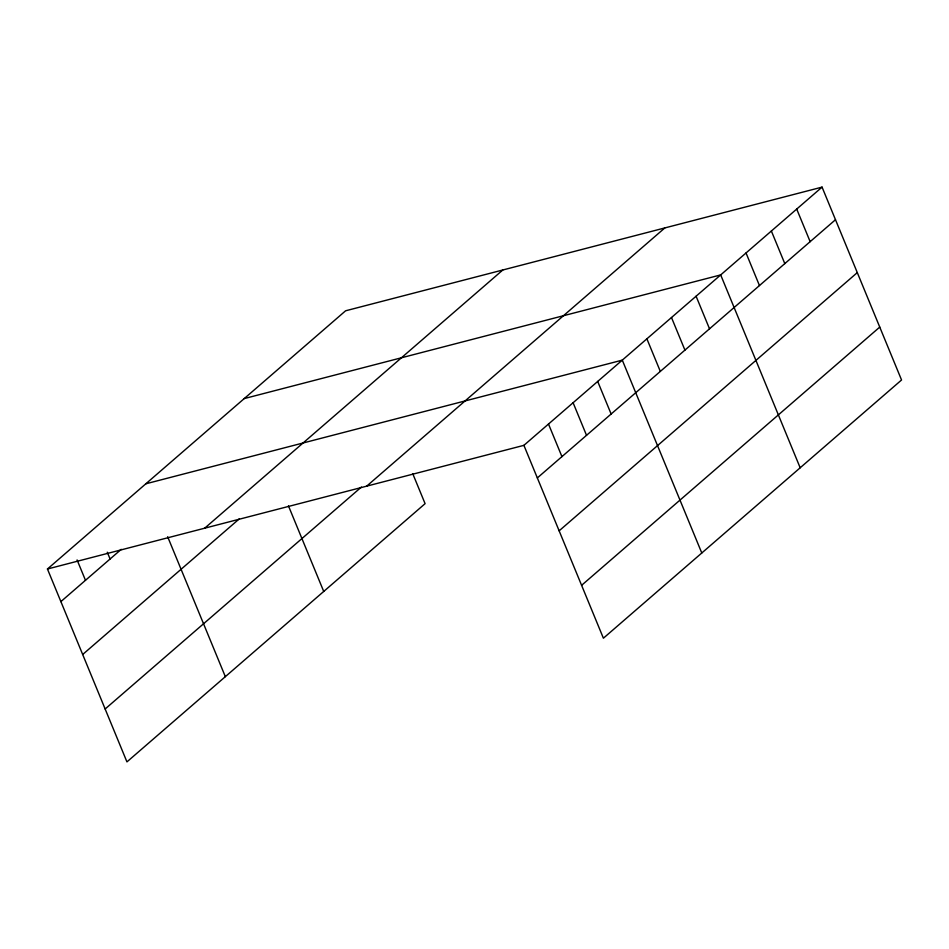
<?xml version="1.0" encoding="UTF-8"?>
<svg xmlns="http://www.w3.org/2000/svg" width="949" height="949" viewBox="0 0 949 949"><rect width="100%" height="100%" fill="white"/><g stroke="black" fill="none" stroke-linecap="round" stroke-linejoin="round"><path stroke-width="1.42" d="M412.803 473.824L425.093 503.658L126.941 761.881L47.45 569.009L345.602 310.798L822.059 187.119L901.55 379.991L603.398 638.202L523.907 445.342L822.059 187.119M60.878 601.607L121.258 549.317M204.676 528.202L502.828 269.979M82.682 654.49L239.219 518.925M105.149 708.986L361.427 487.039M366.67 486.149L664.822 227.938M537.336 477.928L835.488 219.717M559.139 530.823L857.291 272.612M581.595 585.319L879.747 327.097M244.225 398.592L720.682 274.913L800.173 467.786M145.838 483.8L622.295 360.134L701.786 552.994M47.45 569.009L523.907 445.342M796.709 209.077L810.149 241.663M771.371 231.022L784.799 263.608M746.033 252.968L759.461 285.566M696.091 296.218L709.52 328.817M671.489 317.524L684.929 350.11M646.886 338.829L660.326 371.415M597.692 381.427L611.132 414.025M573.101 402.732L586.529 435.33M548.498 424.037L561.938 456.623M288.449 505.864L323.728 591.452M167.653 536.731L225.34 676.661M107.284 552.211L110.084 558.997M77.083 559.934L85.481 580.302"/></g></svg>
